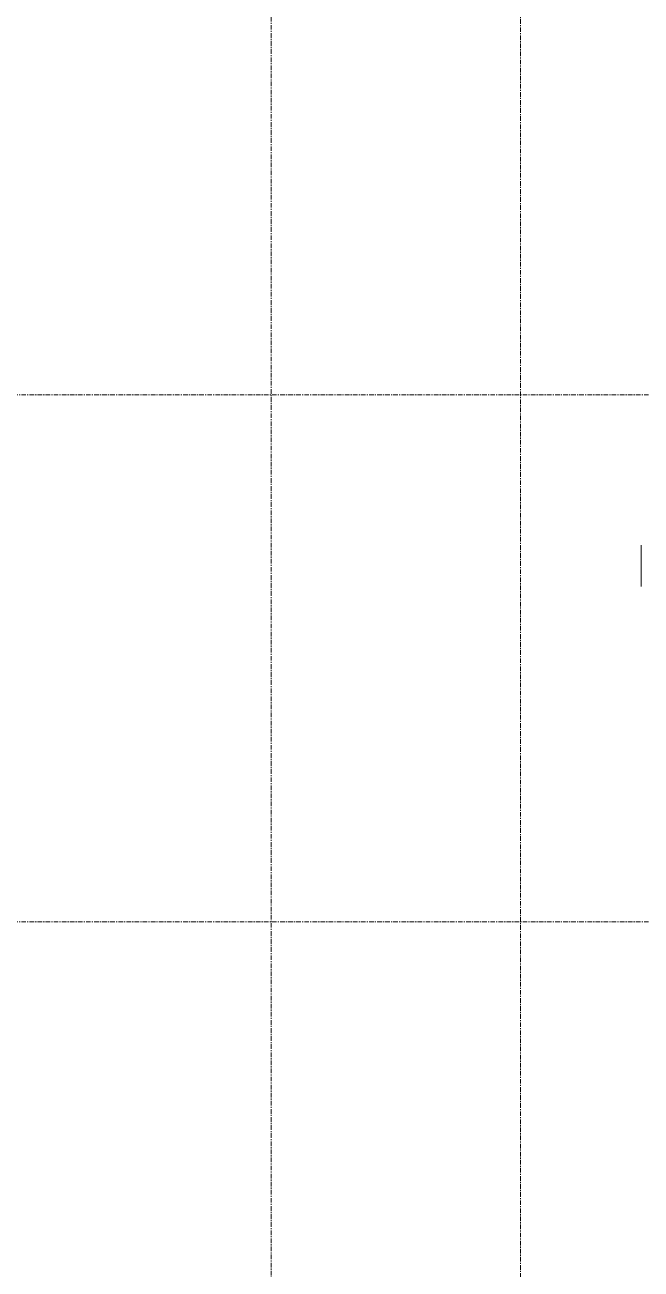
# Model space of a CAD drawing. Header units: inches. Extents: x -3679 to 241, y -496 to 1784.
# Drawn here: x -3108.6 to -3042, y 1245.4 to 1380 of the extents above; entities that cross this region are included whole.
import ezdxf

# ---------------------------------------------------------------- set-up
doc = ezdxf.new("R2010")
doc.units = ezdxf.units.IN
doc.header["$MEASUREMENT"] = 0
doc.linetypes.add('Grid Line', pattern=[0.875, 0.5, -0.125, 0.125, -0.125])
doc.layers.add('P-PIPE', color=1, linetype='Continuous', lineweight=9)
doc.layers.add('S-GRID', color=8, linetype='Continuous', lineweight=9)

msp = doc.modelspace()

# ---------------------------------------------------------------- linework, layer by layer
at = {"layer": 'P-PIPE'}
msp.add_line((-3041.95, 1323.74), (-3041.95, 1319.26), dxfattribs=at)
at = {"layer": 'S-GRID', "linetype": 'Grid Line'}
for p, q in [((-3082, -484.26), (-3082, 1771.74)), ((-3055, 1771.74), (-3055, -484.26)), ((-3666.39, 1340), (228, 1340)), ((-3666.39, 1283), (228, 1283))]:
    msp.add_line(p, q, dxfattribs=at)

doc.saveas('drawing.dxf')
